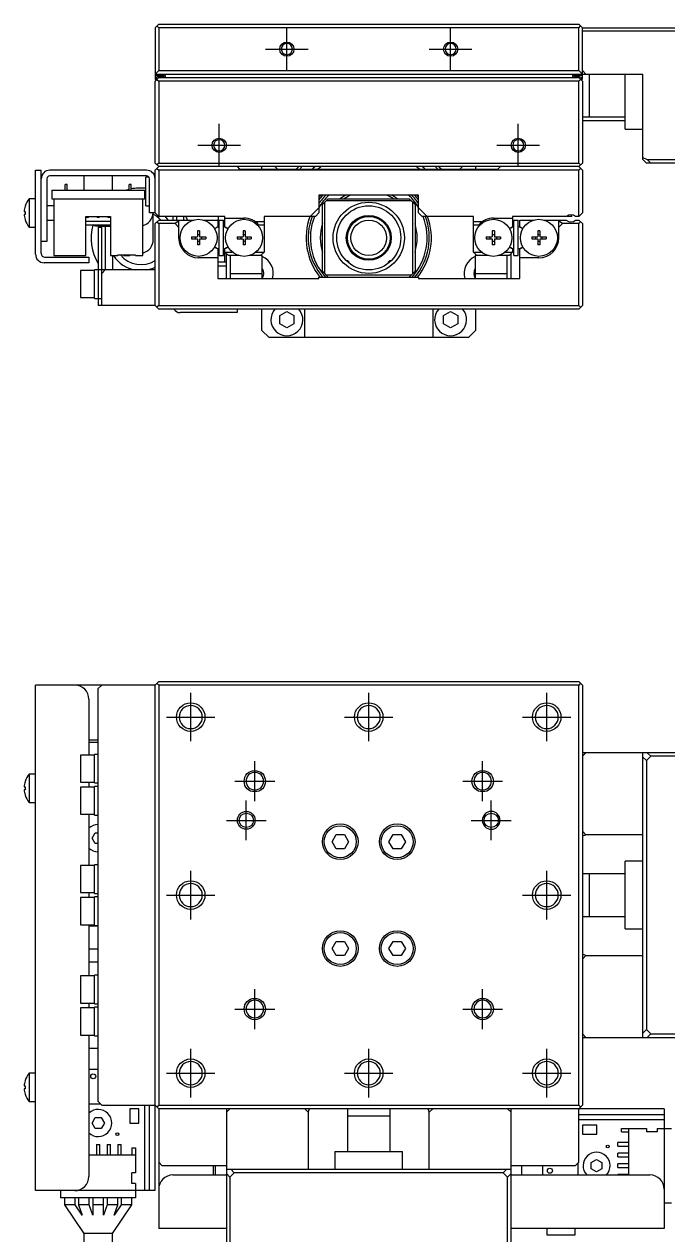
# Model space of a CAD drawing. Extents: x -1 to 743, y -8 to 429.
# Drawn here: x 98.4 to 188.8, y 255.2 to 425.2 of the extents above; entities that cross this region are included whole.
import ezdxf

# ---------------------------------------------------------------- set-up
doc = ezdxf.new("R2010")
doc.units = 0
doc.header["$LTSCALE"] = 0.5
doc.linetypes.add('CENTER', pattern=[50.8, 31.75, -6.35, 6.35, -6.35])
for name, color, linetype in [('MSM_CENTER', 1, 'CENTER'), ('MSM_CONTINUOUS', 7, 'CONTINUOUS'), ('MSM_NARROW', 5, 'CONTINUOUS')]:
    doc.layers.add(name, color=color, linetype=linetype)

msp = doc.modelspace()

# ---------------------------------------------------------------- linework, layer by layer
at = {"layer": 'MSM_CENTER'}
for p, q in [((135.313965, 418.706032), (135.313965, 424.706032)), ((158.313965, 418.706032), (158.313965, 424.706032)), ((132.313965, 421.706032), (138.313965, 421.706032)), ((155.313965, 421.706032), (161.313965, 421.706032)), ((125.813965, 405.206032), (125.813965, 411.206032)), ((167.813965, 405.206032), (167.813965, 411.206032)), ((122.813965, 408.206032), (128.813965, 408.206032)), ((164.813965, 408.206032), (170.813965, 408.206032)), ((144.06396, 391.644084), (144.06396, 391.644289)), ((121.813965, 324.507618), (121.813965, 331.307618)), ((146.813965, 324.507618), (146.813965, 331.307618)), ((171.813965, 324.507618), (171.813965, 331.307618)), ((118.413965, 327.907618), (125.213965, 327.907618)), ((143.413965, 327.907618), (150.213965, 327.907618)), ((168.413965, 327.907618), (175.213965, 327.907618)), ((130.813965, 316.107618), (130.813965, 321.707618)), ((162.813965, 316.107618), (162.813965, 321.707618)), ((128.013965, 318.907618), (133.613965, 318.907618)), ((160.013965, 318.907618), (165.613965, 318.907618)), ((129.613965, 310.607618), (129.613965, 316.207618)), ((164.013965, 310.607618), (164.013965, 316.207618)), ((126.813965, 313.407618), (132.413965, 313.407618)), ((161.213965, 313.407618), (166.813965, 313.407618)), ((121.813965, 299.507618), (121.813965, 306.307618)), ((171.813965, 299.507618), (171.813965, 306.307618)), ((118.413965, 302.907618), (125.213965, 302.907618)), ((168.413965, 302.907618), (175.213965, 302.907618)), ((130.813965, 284.107618), (130.813965, 289.707618)), ((162.813965, 284.107618), (162.813965, 289.707618)), ((128.013965, 286.907618), (133.613965, 286.907618)), ((160.013965, 286.907618), (165.613965, 286.907618)), ((121.813965, 274.507618), (121.813965, 281.307618)), ((146.813965, 274.507618), (146.813965, 281.307618)), ((171.813965, 274.507618), (171.813965, 281.307618)), ((118.413965, 277.907618), (125.213965, 277.907618)), ((143.413965, 277.907618), (150.213965, 277.907618)), ((168.413965, 277.907618), (175.213965, 277.907618))]:
    msp.add_line(p, q, dxfattribs=at)
at = {"layer": 'MSM_CONTINUOUS'}
for p, q in [((117.313965, 425.206032), (116.813965, 424.706032)), ((117.313965, 425.206032), (176.313965, 425.206032)), ((176.813965, 424.706032), (176.313965, 425.206032)), ((116.813965, 424.706032), (116.813965, 417.506032)), ((117.063965, 424.956032), (117.313965, 424.706032)), ((117.313965, 424.706032), (117.313965, 418.706032)), ((176.313965, 424.706032), (117.313965, 424.706032)), ((176.313965, 424.706032), (176.563965, 424.956032)), ((176.313965, 418.706032), (176.313965, 424.706032)), ((176.813965, 424.706032), (198.813965, 424.706032)), ((176.813965, 417.506032), (176.813965, 424.706032)), ((198.813965, 424.206032), (176.813965, 424.206032)), ((117.313965, 418.706032), (116.813965, 418.206032)), ((116.813965, 418.206032), (185.313965, 418.206032)), ((117.313965, 418.706032), (176.313965, 418.706032)), ((176.813965, 418.206032), (176.313965, 418.706032)), ((177.313965, 418.206032), (176.813965, 418.706032)), ((177.813965, 412.206027), (177.813965, 418.206037)), ((182.813965, 410.456032), (182.813965, 418.206032)), ((185.313965, 406.206032), (185.313965, 418.206032)), ((116.813965, 417.981032), (118.213965, 417.981032)), ((116.813965, 417.206032), (117.313965, 417.706032)), ((116.913965, 417.406032), (116.813965, 417.506032)), ((116.813965, 405.706032), (116.813965, 417.206032)), ((116.913965, 417.306032), (116.913965, 417.506032)), ((117.063965, 417.456032), (117.313965, 417.206032)), ((117.913965, 417.806032), (117.213965, 417.806032)), ((117.313965, 417.706032), (176.313965, 417.706032)), ((117.313965, 417.206032), (117.313965, 405.706032)), ((176.313965, 417.206032), (117.313965, 417.206032)), ((118.213965, 417.981032), (118.213965, 417.706032)), ((176.813965, 417.981032), (175.413965, 417.981032)), ((175.413965, 417.981032), (175.413965, 417.706032)), ((176.413965, 417.806032), (175.713965, 417.806032)), ((176.313965, 417.706032), (176.813965, 417.206032)), ((176.313965, 417.206032), (176.563965, 417.456032)), ((176.313965, 405.706032), (176.313965, 417.206032)), ((176.813965, 417.506032), (176.713965, 417.406032)), ((176.713965, 417.506032), (176.713965, 417.306032)), ((176.813965, 417.206032), (176.813965, 405.706032)), ((176.813965, 412.206032), (182.813965, 412.206032)), ((176.813965, 411.706032), (182.813965, 411.706032)), ((182.813965, 410.456032), (185.313965, 410.456032)), ((185.313965, 406.512218), (185.926338, 406.206032)), ((100.013965, 404.706032), (100.813965, 404.706032)), ((100.013965, 392.906032), (100.013965, 404.706032)), ((100.813965, 393.006032), (100.813965, 404.706032)), ((115.613965, 404.706032), (102.013965, 404.706032)), ((116.813965, 405.706032), (117.313965, 405.206032)), ((116.813965, 404.706032), (117.313965, 405.206032)), ((116.813965, 398.706032), (116.813965, 404.706032)), ((117.313965, 405.706032), (117.063965, 405.456032)), ((117.063965, 404.956032), (117.313965, 404.706032)), ((117.313965, 405.706032), (176.313965, 405.706032)), ((176.313965, 405.206032), (117.313965, 405.206032)), ((117.313965, 404.706032), (117.313965, 398.206032)), ((176.313965, 404.706032), (117.313965, 404.706032)), ((128.313965, 405.206032), (128.663965, 404.856032)), ((128.663965, 404.856032), (164.963965, 404.856032)), ((131.813965, 404.856032), (131.813965, 405.206032)), ((161.813965, 405.206032), (161.813965, 404.856032)), ((164.963965, 404.856032), (165.313965, 405.206032)), ((176.563965, 405.456032), (176.313965, 405.706032)), ((176.313965, 405.206032), (176.813965, 405.706032)), ((176.313965, 405.206032), (176.813965, 404.706032)), ((176.313965, 404.706032), (176.563965, 404.956032)), ((176.313965, 398.206032), (176.313965, 404.706032)), ((176.813965, 404.706032), (176.813965, 398.706032)), ((185.813965, 405.706032), (185.313965, 406.206032)), ((198.813965, 405.706032), (185.813965, 405.706032)), ((185.926338, 406.206032), (198.813965, 406.206032)), ((185.926338, 406.206032), (186.426338, 405.706032)), ((101.613965, 403.506032), (101.613965, 394.706032)), ((115.613965, 403.906032), (102.013965, 403.906032)), ((106.813965, 403.906032), (106.813965, 401.906032)), ((110.813965, 401.906032), (110.813965, 403.906032)), ((115.513965, 399.706032), (115.513965, 403.706032)), ((115.960375, 403.706032), (115.513965, 403.706032)), ((116.013965, 398.706032), (116.013965, 403.506032)), ((102.313965, 401.906032), (102.313965, 400.706032)), ((102.313965, 401.906032), (115.313965, 401.906032)), ((104.188965, 401.906032), (104.188965, 402.706032)), ((104.438965, 402.706032), (104.188965, 402.706032)), ((104.438965, 401.906032), (104.438965, 402.706032)), ((113.188965, 401.906032), (113.188965, 402.706032)), ((113.438965, 402.706032), (113.188965, 402.706032)), ((113.438965, 401.906032), (113.438965, 402.706032)), ((115.313965, 401.906032), (115.313965, 400.706032)), ((153.813965, 401.206032), (139.813965, 401.206032)), ((139.813965, 401.206032), (139.813965, 398.706032)), ((153.813965, 398.706032), (153.813965, 401.206032)), ((98.558233, 399.656032), (98.558233, 399.634741)), ((99.115966, 400.706032), (99.115966, 396.706032)), ((100.013965, 400.706032), (99.115966, 400.706032)), ((102.563965, 399.706032), (101.613985, 399.706032)), ((102.313965, 400.706032), (115.313965, 400.706032)), ((102.563965, 400.706032), (102.563965, 392.706032)), ((115.063965, 392.706032), (115.063965, 400.706032)), ((115.513965, 400.706033), (115.31923, 400.706033)), ((115.513965, 399.706032), (116.013965, 399.706032)), ((140.313965, 399.906032), (141.113965, 400.706032)), ((140.313965, 390.506032), (140.313965, 399.906032)), ((140.613965, 400.206032), (140.613965, 390.206032)), ((152.813965, 400.406032), (140.813965, 400.406032)), ((141.113965, 400.706032), (152.513965, 400.706032)), ((152.513965, 400.706032), (153.313965, 399.906032)), ((153.013965, 390.206032), (153.013965, 400.206032)), ((153.313965, 399.906032), (153.313965, 390.506032)), ((98.42649, 398.906032), (98.558233, 398.906032)), ((98.558233, 398.506032), (98.42649, 398.506032)), ((98.558233, 398.906032), (98.558233, 398.506032)), ((107.063965, 398.206032), (110.563965, 398.206032)), ((107.063965, 392.706032), (107.063965, 398.206032)), ((110.563965, 398.206032), (110.563965, 392.706032)), ((116.813965, 398.706032), (116.013965, 398.706032)), ((116.559298, 394.999306), (116.559298, 398.706032)), ((117.313965, 398.206032), (116.813965, 398.706032)), ((126.613965, 398.206032), (117.313965, 398.206032)), ((119.313965, 398.206032), (119.313965, 397.706032)), ((119.813965, 398.206032), (119.813965, 397.706032)), ((120.813965, 398.206032), (120.813965, 397.706032)), ((125.733965, 397.629952), (125.733965, 398.206032)), ((126.613965, 396.756103), (126.613965, 398.206032)), ((126.613965, 397.981032), (129.269436, 397.981032)), ((132.113965, 398.206032), (132.113965, 393.206032)), ((139.313965, 398.206032), (132.113965, 398.206032)), ((138.606858, 398.206032), (139.813965, 399.413139)), ((139.813965, 398.706032), (139.313965, 398.206032)), ((153.813965, 399.413139), (155.021072, 398.206032)), ((154.313965, 398.206032), (153.813965, 398.706032)), ((161.513965, 398.206032), (154.313965, 398.206032)), ((161.513965, 393.206032), (161.513965, 398.206032)), ((164.358494, 397.981032), (167.013965, 397.981032)), ((167.013965, 398.206032), (167.013965, 396.756103)), ((175.313965, 398.206032), (167.013965, 398.206032)), ((175.313965, 398.206032), (175.313965, 398.451019)), ((176.313965, 398.206032), (175.875403, 398.206032)), ((176.813965, 398.706032), (176.313965, 398.206032)), ((98.558233, 397.777323), (98.558233, 397.756032)), ((99.115966, 396.706032), (100.013965, 396.706032)), ((101.613985, 397.706032), (102.563965, 397.706032)), ((110.563965, 397.506032), (107.063965, 397.506032)), ((110.563965, 397.006032), (107.063965, 397.006032)), ((108.813963, 396.706032), (109.313965, 396.706032)), ((108.813963, 396.706032), (108.813963, 385.706032)), ((108.813965, 396.856032), (110.563965, 396.856032)), ((109.313965, 385.706032), (109.313965, 396.706032)), ((109.813965, 396.856032), (109.813965, 390.706033)), ((116.813965, 397.206032), (117.313965, 397.706032)), ((116.813965, 385.706032), (116.813965, 397.206032)), ((117.063965, 397.456032), (117.313965, 397.206032)), ((117.313965, 397.706032), (122.199822, 397.706032)), ((117.313965, 397.206032), (117.313965, 385.706032)), ((119.613965, 397.206032), (117.313965, 397.206032)), ((120.113965, 397.559585), (119.613965, 397.206032)), ((119.613965, 397.206032), (120.113965, 396.706032)), ((120.113965, 397.706032), (120.113965, 395.206032)), ((123.058965, 396.206032), (122.768965, 396.206032)), ((122.768965, 396.206032), (122.768965, 395.411032)), ((123.058965, 396.206032), (123.058965, 395.411032)), ((123.628108, 397.706032), (125.613965, 397.706032)), ((125.613965, 396.756103), (125.317765, 396.585092)), ((125.613965, 397.706032), (125.613965, 396.756103)), ((125.813965, 397.508531), (125.763254, 397.559242)), ((125.813965, 392.706032), (125.813965, 397.706032)), ((125.813965, 397.706032), (126.413965, 397.706032)), ((126.413965, 392.706032), (126.413965, 397.706032)), ((126.613965, 397.208531), (126.413965, 397.208531)), ((126.613965, 396.756103), (126.837258, 396.627185)), ((126.813965, 396.630867), (126.813965, 396.640633)), ((129.458965, 396.206032), (129.168965, 396.206032)), ((129.168965, 396.206032), (129.168965, 395.411032)), ((129.458965, 396.206032), (129.458965, 395.411032)), ((130.829685, 397.506032), (132.113965, 397.506032)), ((132.113965, 397.006032), (131.392965, 397.006032)), ((161.513965, 397.506032), (162.798246, 397.506032)), ((162.234965, 397.006032), (161.513965, 397.006032)), ((164.458965, 396.206032), (164.168965, 396.206032)), ((164.168965, 396.206032), (164.168965, 395.411032)), ((164.458965, 396.206032), (164.458965, 395.411032)), ((166.790672, 396.627185), (167.013965, 396.756103)), ((166.813965, 396.630868), (166.813965, 396.640633)), ((167.213965, 392.706032), (167.213965, 397.706032)), ((167.213965, 397.706032), (167.813965, 397.706032)), ((167.813965, 392.706032), (167.813965, 397.706032)), ((168.013965, 396.756103), (168.013965, 397.706032)), ((168.013965, 397.706032), (169.999822, 397.706032)), ((168.310166, 396.585092), (168.013965, 396.756103)), ((170.858965, 396.206032), (170.568965, 396.206032)), ((170.568965, 396.206032), (170.568965, 395.411032)), ((170.858965, 396.206032), (170.858965, 395.411032)), ((171.428108, 397.706032), (174.552527, 397.706032)), ((173.513965, 395.206032), (173.513965, 397.706032)), ((174.013965, 397.206032), (173.513965, 397.559585)), ((173.513965, 396.706032), (174.013965, 397.206032)), ((176.313965, 397.206032), (174.013965, 397.206032)), ((175.875403, 397.706032), (176.313965, 397.706032)), ((176.313965, 397.706032), (176.813965, 397.206032)), ((176.313965, 397.206032), (176.563965, 397.456032)), ((176.313965, 385.706032), (176.313965, 397.206032)), ((176.813965, 397.206032), (176.813965, 385.706032)), ((101.613965, 394.706032), (100.813965, 394.706032)), ((121.913965, 395.351032), (122.708965, 395.351032)), ((121.913965, 395.351032), (121.913965, 395.061032)), ((121.913965, 395.061032), (122.708965, 395.061032)), ((122.443958, 395.351032), (122.443958, 395.061032)), ((122.768965, 395.676039), (123.058965, 395.676039)), ((122.768965, 395.001032), (122.768965, 394.206032)), ((122.768965, 394.736025), (123.058965, 394.736025)), ((123.058965, 395.001032), (123.058965, 394.206032)), ((123.118965, 395.351032), (123.913965, 395.351032)), ((123.118965, 395.061032), (123.913965, 395.061032)), ((123.383972, 395.061032), (123.383972, 395.351032)), ((123.913965, 395.351032), (123.913965, 395.061032)), ((128.313965, 395.351032), (129.108965, 395.351032)), ((128.313965, 395.351032), (128.313965, 395.061032)), ((128.313965, 395.061032), (129.108965, 395.061032)), ((128.843958, 395.351032), (128.843958, 395.061032)), ((129.168965, 395.676039), (129.458965, 395.676039)), ((129.168965, 395.001032), (129.168965, 394.206032)), ((129.168965, 394.736025), (129.458965, 394.736025)), ((129.458965, 395.001032), (129.458965, 394.206032)), ((129.518965, 395.351032), (130.313965, 395.351032)), ((129.518965, 395.061032), (130.313965, 395.061032)), ((129.783972, 395.061032), (129.783972, 395.351032)), ((130.313965, 395.351032), (130.313965, 395.061032)), ((163.313965, 395.351032), (164.108965, 395.351032)), ((163.313965, 395.351032), (163.313965, 395.061032)), ((163.313965, 395.061032), (164.108965, 395.061032)), ((163.843958, 395.351032), (163.843958, 395.061032)), ((164.168965, 395.676039), (164.458965, 395.676039)), ((164.168965, 395.001032), (164.168965, 394.206032)), ((164.168965, 394.736025), (164.458965, 394.736025)), ((164.458965, 395.001032), (164.458965, 394.206032)), ((164.518965, 395.351032), (165.313965, 395.351032)), ((164.518965, 395.061032), (165.313965, 395.061032)), ((164.783972, 395.061032), (164.783972, 395.351032)), ((165.313965, 395.351032), (165.313965, 395.061032)), ((169.713965, 395.351032), (170.508965, 395.351032)), ((169.713965, 395.351032), (169.713965, 395.061032)), ((169.713965, 395.061032), (170.508965, 395.061032)), ((170.243958, 395.351032), (170.243958, 395.061032)), ((170.568965, 395.676039), (170.858965, 395.676039)), ((170.568965, 395.001032), (170.568965, 394.206032)), ((170.568965, 394.736025), (170.858965, 394.736025)), ((170.858965, 395.001032), (170.858965, 394.206032)), ((170.918965, 395.351032), (171.713965, 395.351032)), ((170.918965, 395.061032), (171.713965, 395.061032)), ((171.183972, 395.061032), (171.183972, 395.351032)), ((171.713965, 395.351032), (171.713965, 395.061032)), ((102.563965, 392.706032), (107.063965, 392.706032)), ((110.563965, 392.706032), (111.563965, 392.706032)), ((110.813965, 392.706032), (110.813965, 390.706033)), ((111.563965, 392.706032), (111.563965, 392.806032)), ((111.563965, 392.806032), (114.063965, 392.806032)), ((112.363965, 392.806032), (112.363965, 392.706032)), ((112.363965, 392.706032), (113.263965, 392.706032)), ((112.738965, 392.806032), (112.738965, 392.706032)), ((112.888965, 392.806032), (112.888965, 392.706032)), ((113.263965, 392.806032), (113.263965, 392.706032)), ((114.063965, 392.706032), (114.063965, 392.806032)), ((114.063965, 392.706032), (115.063965, 392.706032)), ((123.058965, 394.206032), (122.768965, 394.206032)), ((125.317765, 393.826973), (125.613965, 393.655961)), ((125.414301, 393.781031), (125.397338, 393.781031)), ((125.613965, 393.655961), (125.613965, 389.506032)), ((125.613965, 393.281031), (125.813965, 393.281031)), ((125.813965, 392.706032), (126.413965, 392.706032)), ((126.413965, 393.281031), (126.613965, 393.281031)), ((126.837258, 393.78488), (126.613965, 393.655961)), ((126.613965, 391.781031), (126.613965, 393.655961)), ((126.613965, 393.206032), (127.65264, 393.206032)), ((127.113965, 392.706032), (126.613965, 393.206032)), ((126.813965, 393.781031), (126.813627, 393.781031)), ((126.813965, 393.771431), (126.813965, 393.781197)), ((126.813965, 389.506032), (126.813965, 393.006032)), ((128.599822, 392.706032), (127.113965, 392.706032)), ((127.363965, 392.706032), (127.363965, 389.506032)), ((129.458965, 394.206032), (129.168965, 394.206032)), ((131.863965, 392.706032), (130.028108, 392.706032)), ((130.97529, 393.206032), (132.113965, 393.206032)), ((132.113965, 393.206032), (131.613965, 392.706032)), ((131.863965, 389.506032), (131.863965, 392.706032)), ((161.513965, 393.206032), (162.65264, 393.206032)), ((162.013965, 392.706032), (161.513965, 393.206032)), ((161.763965, 392.706032), (161.763965, 389.506032)), ((163.599822, 392.706032), (161.763965, 392.706032)), ((164.458965, 394.206032), (164.168965, 394.206032)), ((166.513965, 392.706032), (165.028108, 392.706032)), ((165.97529, 393.206032), (167.013965, 393.206032)), ((166.263965, 389.506032), (166.263965, 392.706032)), ((167.013965, 393.206032), (166.513965, 392.706032)), ((167.013965, 393.655961), (166.790672, 393.78488)), ((166.813965, 393.771431), (166.813965, 393.781196)), ((166.813965, 389.506032), (166.813965, 393.006032)), ((167.013965, 393.655961), (167.013965, 393.206032)), ((167.213965, 392.706032), (167.813965, 392.706032)), ((168.013965, 393.655961), (168.310166, 393.826973)), ((168.013965, 389.506032), (168.013965, 393.655961)), ((170.858965, 394.206032), (170.568965, 394.206032)), ((107.513965, 391.706032), (101.213965, 391.706032)), ((101.313965, 392.506032), (107.513965, 392.506032)), ((107.513965, 392.506032), (107.513965, 391.706032)), ((125.613965, 392.406032), (122.913965, 392.406032)), ((126.813965, 391.781031), (125.613965, 391.781031)), ((125.613965, 391.281031), (126.813965, 391.281031)), ((126.813965, 391.206033), (125.613965, 391.206033)), ((126.613965, 391.206033), (126.613965, 391.281031)), ((143.650107, 392.006032), (143.838965, 392.006032)), ((144.063965, 391.781032), (143.838965, 392.006032)), ((144.063965, 391.781032), (143.895168, 391.781032)), ((144.063965, 391.64408), (144.063965, 391.781032)), ((149.788965, 392.006032), (149.563965, 391.781032)), ((149.732762, 391.781032), (149.563965, 391.781032)), ((149.563965, 391.781032), (149.563965, 391.644164)), ((149.788965, 392.006032), (149.977824, 392.006032)), ((170.713965, 392.406032), (168.013965, 392.406032)), ((106.313965, 390.606032), (106.313965, 386.806032)), ((108.313965, 390.606032), (106.313965, 390.606032)), ((108.313965, 386.706032), (108.313965, 390.706032)), ((116.813965, 390.706032), (108.313965, 390.706032)), ((109.313965, 390.206032), (109.813965, 390.706032)), ((125.613965, 389.506032), (139.813965, 389.506032)), ((127.363965, 390.206032), (131.863965, 390.206032)), ((139.813965, 389.506032), (139.813965, 389.706032)), ((139.813965, 389.706032), (153.813965, 389.706032)), ((141.113965, 389.706032), (140.313965, 390.506032)), ((140.813965, 390.006032), (152.813965, 390.006032)), ((153.313965, 390.506032), (152.513965, 389.706032)), ((153.813965, 389.706032), (153.813965, 389.506032)), ((153.813965, 389.506032), (168.013965, 389.506032)), ((161.763965, 390.206032), (166.263965, 390.206032)), ((106.313965, 386.806032), (108.313965, 386.806032)), ((108.313965, 386.706032), (109.313965, 386.706032)), ((116.813965, 385.706032), (108.813965, 385.706032)), ((117.313965, 385.206032), (116.813965, 385.706032)), ((117.313965, 385.706032), (117.063965, 385.456032)), ((117.313965, 385.706032), (176.313965, 385.706032)), ((176.313965, 385.206032), (117.313965, 385.206032)), ((128.313965, 384.706033), (120.313965, 384.706033)), ((128.313965, 385.206033), (128.313965, 384.706033)), ((131.813965, 382.206033), (131.813965, 385.206032)), ((134.313965, 384.283383), (135.313965, 384.860734)), ((134.313965, 383.128683), (134.313965, 384.283383)), ((135.313965, 384.860734), (136.313965, 384.283383)), ((136.313965, 384.283383), (136.313965, 383.128683)), ((137.813965, 385.206032), (137.813965, 381.206032)), ((155.813965, 385.206032), (155.813965, 381.206032)), ((157.313965, 384.283383), (158.313965, 384.860734)), ((157.313965, 383.128683), (157.313965, 384.283383)), ((158.313965, 384.860734), (159.313965, 384.283383)), ((159.313965, 384.283383), (159.313965, 383.128683)), ((161.813965, 385.206032), (161.813965, 382.206033)), ((176.563965, 385.456032), (176.313965, 385.706032)), ((176.813965, 385.706032), (176.313965, 385.206032)), ((135.313965, 382.551333), (134.313965, 383.128683)), ((136.313965, 383.128683), (135.313965, 382.551333)), ((158.313965, 382.551333), (157.313965, 383.128683)), ((159.313965, 383.128683), (158.313965, 382.551333)), ((131.813965, 382.206033), (132.813965, 381.206033)), ((160.813965, 381.206033), (132.813965, 381.206033)), ((160.813965, 381.206033), (161.813965, 382.206033)), ((100.013965, 261.407618), (100.013965, 332.407618)), ((116.813965, 332.407618), (100.013965, 332.407618)), ((109.313965, 332.407618), (108.813965, 331.907618)), ((108.813965, 273.907618), (108.813965, 331.907618)), ((117.313965, 332.907618), (116.813965, 332.407618)), ((116.813965, 261.407618), (116.813965, 332.407618)), ((117.313965, 332.407618), (117.063965, 332.657618)), ((117.313965, 332.907618), (176.313965, 332.907618)), ((117.313965, 332.407618), (117.313965, 273.407618)), ((176.313965, 332.407618), (117.313965, 332.407618)), ((176.813965, 332.407618), (176.313965, 332.907618)), ((176.563965, 332.657618), (176.313965, 332.407618)), ((176.313965, 273.407618), (176.313965, 332.407618)), ((176.813965, 332.407618), (176.813965, 273.407618)), ((107.513965, 330.407618), (107.513965, 322.557618)), ((107.513965, 324.707618), (108.813965, 324.707618)), ((107.513965, 324.407618), (108.813965, 324.407618)), ((106.313965, 322.557618), (106.313965, 318.757618)), ((108.313965, 322.557618), (106.313965, 322.557618)), ((108.313965, 318.657618), (108.313965, 322.657618)), ((108.813965, 322.657618), (108.313965, 322.657618)), ((176.813965, 322.407618), (177.313965, 322.907618)), ((220.313965, 322.907618), (176.813965, 322.907618)), ((185.313965, 282.907618), (185.313965, 322.907618)), ((185.813965, 321.795246), (185.313965, 322.295246)), ((186.426338, 322.407618), (185.813965, 321.795246)), ((185.813965, 321.795246), (185.813965, 284.019991)), ((185.926338, 322.907618), (186.426338, 322.407618)), ((198.813965, 322.407618), (186.426338, 322.407618)), ((100.013965, 319.907618), (99.115966, 319.907618)), ((99.115966, 319.907618), (99.115966, 315.907618)), ((98.42649, 318.107618), (98.558233, 318.107618)), ((98.558233, 318.857618), (98.558233, 318.836327)), ((98.558233, 318.107618), (98.558233, 317.707618)), ((106.313965, 318.757618), (108.313965, 318.757618)), ((106.313965, 318.057618), (106.313965, 314.257618)), ((108.313965, 318.057618), (106.313965, 318.057618)), ((107.513965, 318.757618), (107.513965, 318.057618)), ((108.313965, 318.657618), (108.813965, 318.657618)), ((108.313965, 314.157618), (108.313965, 318.157618)), ((108.813965, 318.157618), (108.313965, 318.157618)), ((98.558233, 317.707618), (98.42649, 317.707618)), ((98.558233, 316.97891), (98.558233, 316.957618)), ((99.115966, 315.907618), (100.013965, 315.907618)), ((106.313965, 314.257618), (108.313965, 314.257618)), ((107.513965, 314.257618), (107.513965, 307.057618)), ((108.313965, 314.157618), (108.813965, 314.157618)), ((107.94794, 310.907618), (108.380952, 311.657618)), ((108.380952, 311.657618), (108.813965, 311.657618)), ((141.659265, 310.407618), (142.236615, 311.407618)), ((142.236615, 311.407618), (143.391315, 311.407618)), ((143.391315, 311.407618), (143.968666, 310.407618)), ((149.659265, 310.407618), (150.236615, 311.407618)), ((150.236615, 311.407618), (151.391315, 311.407618)), ((151.391315, 311.407618), (151.968666, 310.407618)), ((177.313965, 311.3929), (176.813965, 311.8929)), ((176.813965, 311.213228), (177.313965, 311.3929)), ((185.313965, 311.3929), (177.313965, 311.3929)), ((108.380952, 310.157618), (107.94794, 310.907618)), ((108.813965, 310.157618), (108.380952, 310.157618)), ((142.236615, 309.407618), (141.659265, 310.407618)), ((143.391315, 309.407618), (142.236615, 309.407618)), ((143.968666, 310.407618), (143.391315, 309.407618)), ((150.236615, 309.407618), (149.659265, 310.407618)), ((151.391315, 309.407618), (150.236615, 309.407618)), ((151.968666, 310.407618), (151.391315, 309.407618)), ((106.313965, 307.057618), (106.313965, 303.257618)), ((108.313965, 307.057618), (106.313965, 307.057618)), ((108.313965, 303.157618), (108.313965, 307.157618)), ((108.813965, 307.157618), (108.313965, 307.157618)), ((182.813965, 298.157618), (182.813965, 307.657618)), ((185.313965, 307.657618), (182.813965, 307.657618)), ((182.813965, 305.907618), (176.813965, 305.907618)), ((177.813965, 299.907613), (177.813965, 305.907623)), ((106.313965, 303.257618), (108.313965, 303.257618)), ((107.513965, 303.257618), (107.513965, 302.557618)), ((108.313965, 303.157618), (108.813965, 303.157618)), ((108.313965, 298.657618), (108.313965, 302.657618)), ((108.813965, 302.657618), (108.313965, 302.657618)), ((106.313965, 302.557618), (106.313965, 298.757618)), ((108.313965, 302.557618), (106.313965, 302.557618)), ((176.813965, 299.907618), (182.813965, 299.907618)), ((106.313965, 298.757618), (108.313965, 298.757618)), ((107.513965, 298.757618), (107.513965, 291.557618)), ((108.813963, 298.567618), (107.513965, 298.567618)), ((108.313965, 298.657618), (108.813965, 298.657618)), ((182.813965, 298.157618), (185.313965, 298.157618)), ((141.659265, 295.407618), (142.236615, 296.407618)), ((142.236615, 296.407618), (143.391315, 296.407618)), ((143.391315, 296.407618), (143.968666, 295.407618)), ((149.659265, 295.407618), (150.236615, 296.407618)), ((150.236615, 296.407618), (151.391315, 296.407618)), ((151.391315, 296.407618), (151.968666, 295.407618)), ((107.513965, 295.367618), (108.813965, 295.367618)), ((142.236615, 294.407618), (141.659265, 295.407618)), ((143.391315, 294.407618), (142.236615, 294.407618)), ((143.968666, 295.407618), (143.391315, 294.407618)), ((150.236615, 294.407618), (149.659265, 295.407618)), ((151.391315, 294.407618), (150.236615, 294.407618)), ((151.968666, 295.407618), (151.391315, 294.407618)), ((177.313965, 294.422337), (176.813965, 294.602009)), ((176.813965, 293.922337), (177.313965, 294.422337)), ((177.313965, 294.422337), (185.313965, 294.422337)), ((108.813963, 293.487618), (107.513965, 293.487618)), ((106.313965, 291.557618), (106.313965, 287.757618)), ((108.313965, 291.557618), (106.313965, 291.557618)), ((108.313965, 287.657618), (108.313965, 291.657618)), ((108.813965, 291.657618), (108.313965, 291.657618)), ((106.313965, 287.757618), (108.313965, 287.757618)), ((107.513965, 287.757618), (107.513965, 287.057618)), ((108.313965, 287.657618), (108.813965, 287.657618)), ((106.313965, 287.057618), (106.313965, 283.257618)), ((108.313965, 287.057618), (106.313965, 287.057618)), ((108.313965, 283.157618), (108.313965, 287.157618)), ((108.813965, 287.157618), (108.313965, 287.157618)), ((185.313965, 283.519991), (185.813965, 284.019991)), ((185.813965, 284.019991), (186.426338, 283.407618)), ((106.313965, 283.257618), (108.313965, 283.257618)), ((107.513965, 283.257618), (107.513965, 263.407618)), ((108.313965, 283.157618), (108.813965, 283.157618)), ((177.313965, 282.907618), (176.813965, 283.407618)), ((176.813965, 282.907618), (214.313965, 282.907618)), ((186.426338, 283.407618), (185.926338, 282.907618)), ((186.426338, 283.407618), (198.813965, 283.407618)), ((107.513965, 281.407618), (108.813965, 281.407618)), ((100.013965, 277.907618), (99.115966, 277.907618)), ((99.115966, 277.907618), (99.115966, 273.907618)), ((107.513965, 278.462618), (108.813965, 278.462618)), ((98.42649, 276.107618), (98.558233, 276.107618)), ((98.558233, 275.707618), (98.42649, 275.707618)), ((98.558233, 276.857618), (98.558233, 276.836327)), ((98.558233, 276.107618), (98.558233, 275.707618)), ((98.558233, 274.97891), (98.558233, 274.957618)), ((99.115966, 273.907618), (100.013965, 273.907618)), ((108.813965, 273.907618), (109.313965, 273.407618)), ((109.158965, 273.562618), (107.513965, 273.562618)), ((109.313965, 273.407618), (116.813965, 273.407618)), ((114.518965, 272.885118), (113.268965, 272.885118)), ((113.268965, 272.885118), (113.268965, 270.885118)), ((114.518965, 270.885118), (114.518965, 272.885118)), ((115.313965, 273.407618), (115.313965, 261.407618)), ((116.013965, 261.407618), (116.013965, 273.407618)), ((116.813965, 273.407618), (117.313965, 272.907618)), ((117.063965, 273.157618), (117.313965, 273.407618)), ((117.313965, 273.407618), (176.313965, 273.407618)), ((117.313965, 272.907618), (117.313965, 256.107618)), ((188.313965, 272.907618), (117.313965, 272.907618)), ((126.813965, 272.407618), (127.313965, 272.907618)), ((126.813965, 272.907618), (126.813965, 235.407618)), ((137.828684, 272.907618), (138.328684, 272.407618)), ((138.328684, 272.407618), (138.508356, 272.907618)), ((138.328684, 272.407618), (138.328684, 264.407618)), ((143.813965, 272.907618), (143.813965, 266.907618)), ((149.813965, 266.907618), (149.813965, 272.907618)), ((155.119574, 272.907618), (155.299247, 272.407618)), ((155.299247, 272.407618), (155.799247, 272.907618)), ((155.299247, 264.407618), (155.299247, 272.407618)), ((166.313965, 272.907618), (166.813965, 272.407618)), ((166.813965, 229.407618), (166.813965, 272.907618)), ((176.313965, 273.407618), (176.563965, 273.157618)), ((176.313965, 272.907618), (176.813965, 273.407618)), ((176.313965, 265.407618), (176.313965, 272.907618)), ((176.313965, 272.107618), (188.313965, 272.107618)), ((188.313965, 272.907618), (188.313965, 256.107618)), ((107.94794, 270.907618), (108.380952, 271.657618)), ((108.380952, 270.157618), (107.94794, 270.907618)), ((108.380952, 271.657618), (109.246978, 271.657618)), ((109.246978, 271.657618), (109.679991, 270.907618)), ((109.679991, 270.907618), (109.246978, 270.157618)), ((113.268965, 270.885118), (114.518965, 270.885118)), ((143.81396, 271.907618), (149.81397, 271.907618)), ((176.313965, 271.407618), (188.313965, 271.407618)), ((176.836465, 270.612618), (176.836465, 269.362618)), ((178.836465, 270.612618), (176.836465, 270.612618)), ((178.836465, 269.362618), (178.836465, 270.612618)), ((109.246978, 270.157618), (108.380952, 270.157618)), ((176.836465, 269.362618), (178.836465, 269.362618)), ((182.313965, 269.657618), (182.313965, 270.157618)), ((182.313965, 270.157618), (185.813965, 270.157618)), ((182.313965, 269.657618), (183.313965, 269.657618)), ((183.313965, 270.157618), (183.313965, 263.607618)), ((185.813965, 270.157618), (185.813965, 269.657618)), ((187.313965, 269.657618), (185.813965, 269.657618)), ((187.313965, 270.157618), (187.313965, 269.657618)), ((187.313965, 270.157618), (189.313965, 270.157618)), ((107.513965, 267.907618), (107.563965, 267.907618)), ((107.563965, 266.407618), (107.563965, 267.907618)), ((108.563965, 267.907618), (108.563965, 266.407618)), ((108.563965, 267.907618), (109.063965, 267.907618)), ((109.063965, 266.407618), (109.063965, 267.907618)), ((110.063965, 267.907618), (110.063965, 266.407618)), ((110.063965, 267.907618), (110.563965, 267.907618)), ((110.563965, 266.407618), (110.563965, 267.907618)), ((111.563965, 267.907618), (111.563965, 266.407618)), ((111.563965, 267.907618), (112.063965, 267.907618)), ((112.063965, 266.407618), (112.063965, 267.907618)), ((113.563965, 267.407618), (114.063965, 267.407618)), ((113.563965, 267.407618), (113.563965, 266.407618)), ((114.063965, 267.407618), (114.063965, 263.907618)), ((142.063965, 266.907618), (151.563965, 266.907618)), ((142.063965, 266.907618), (142.063965, 264.407618)), ((151.563965, 264.407618), (151.563965, 266.907618)), ((183.313965, 268.157618), (181.813965, 268.157618)), ((181.813965, 267.657618), (181.813965, 268.157618)), ((181.813965, 267.657618), (183.313965, 267.657618)), ((114.063965, 266.407618), (107.513965, 266.407618)), ((117.313965, 265.407618), (117.813965, 264.907618)), ((175.813965, 264.907618), (176.313965, 265.407618)), ((176.158965, 265.252618), (176.158965, 263.607618)), ((178.063965, 265.340631), (178.813965, 265.773644)), ((178.063965, 264.474606), (178.063965, 265.340631)), ((178.813965, 265.773644), (179.563965, 265.340631)), ((179.563965, 265.340631), (179.563965, 264.474606)), ((183.313965, 266.657618), (181.813965, 266.657618)), ((181.813965, 266.157618), (181.813965, 266.657618)), ((181.813965, 266.157618), (183.313965, 266.157618)), ((114.063965, 263.907618), (113.563965, 263.907618)), ((113.563965, 262.407618), (113.563965, 263.907618)), ((126.813965, 264.907618), (117.813965, 264.907618)), ((119.313965, 263.607618), (126.813965, 263.607618)), ((125.013965, 263.607618), (125.013965, 264.907618)), ((125.313965, 263.607618), (125.313965, 264.907618)), ((126.813965, 264.407618), (166.813965, 264.407618)), ((127.313965, 263.295246), (126.813965, 263.795246)), ((127.926338, 263.907618), (127.313965, 263.295246)), ((127.426338, 264.407618), (127.926338, 263.907618)), ((165.701593, 263.907618), (127.926338, 263.907618)), ((165.701593, 263.907618), (166.201593, 264.407618)), ((166.313965, 263.295246), (165.701593, 263.907618)), ((166.813965, 263.795246), (166.313965, 263.295246)), ((175.813965, 264.907618), (166.813965, 264.907618)), ((166.813965, 263.607618), (186.313965, 263.607618)), ((168.313965, 263.607618), (168.313965, 264.907618)), ((171.258965, 263.607618), (171.258965, 264.907618)), ((178.813965, 264.041593), (178.063965, 264.474606)), ((179.563965, 264.474606), (178.813965, 264.041593)), ((183.313965, 265.157618), (181.813965, 265.157618)), ((181.813965, 264.657618), (181.813965, 265.157618)), ((181.813965, 264.657618), (183.313965, 264.657618)), ((181.813965, 263.607618), (181.813965, 263.657618)), ((183.313965, 263.657618), (181.813965, 263.657618)), ((114.063965, 262.407618), (113.563965, 262.407618)), ((114.063965, 262.407618), (114.063965, 260.407618)), ((127.313965, 263.295246), (127.313965, 250.907618)), ((166.313965, 250.907618), (166.313965, 263.295246)), ((116.813965, 261.407618), (100.013965, 261.407618)), ((103.563965, 260.407618), (103.563965, 261.407618)), ((114.063965, 260.407618), (103.563965, 260.407618)), ((104.063965, 260.407618), (104.063965, 259.407618)), ((105.563965, 259.407618), (105.563965, 260.407618)), ((106.063965, 260.407618), (106.063965, 259.407618)), ((107.563965, 259.407618), (107.563965, 260.407618)), ((108.063965, 260.407618), (108.063965, 257.953073)), ((109.563965, 257.953073), (109.563965, 260.407618)), ((110.063965, 260.407618), (110.063965, 259.407618)), ((111.563965, 259.407618), (111.563965, 260.407618)), ((112.063965, 260.407618), (112.063965, 259.407618)), ((113.563965, 259.407618), (113.563965, 260.407618)), ((104.063965, 259.407618), (106.813965, 255.407618)), ((105.563965, 259.407618), (104.063965, 259.407618)), ((106.563965, 257.953073), (105.563965, 259.407618)), ((106.063965, 259.407618), (106.563965, 257.953073)), ((107.563965, 259.407618), (106.063965, 259.407618)), ((108.063965, 257.953073), (107.563965, 259.407618)), ((109.563965, 259.407618), (108.063965, 259.407618)), ((110.063965, 259.407618), (109.563965, 257.953073)), ((111.563965, 259.407618), (110.063965, 259.407618)), ((110.813965, 255.407618), (113.563965, 259.407618)), ((112.063965, 259.407618), (111.063965, 257.953073)), ((111.063965, 257.953073), (111.563965, 259.407618)), ((113.563965, 259.407618), (112.063965, 259.407618)), ((189.313965, 259.657618), (188.313965, 259.657618)), ((110.813965, 255.407618), (106.813965, 255.407618)), ((106.813965, 255.407618), (106.813965, 249.806541)), ((110.813965, 249.806541), (110.813965, 255.407618)), ((126.813965, 256.107618), (117.313965, 256.107618)), ((188.313965, 256.107618), (166.813965, 256.107618)), ((171.813965, 256.107618), (171.813965, 255.209619)), ((171.813965, 255.209619), (175.813965, 255.209619)), ((175.813965, 255.209619), (175.813965, 256.107618))]:
    msp.add_line(p, q, dxfattribs=at)
at = {"layer": 'MSM_CONTINUOUS', "extrusion": (0, 0, -1)}
for centre, radius in [((-135.313965, 421.706032), 0.7835), ((-158.313965, 421.706032), 0.7835), ((-125.813965, 408.206032), 0.7835), ((-167.813965, 408.206032), 0.7835), ((-121.813965, 327.907618), 1.621), ((-146.813965, 327.907618), 1.621), ((-171.813965, 327.907618), 1.621), ((-130.813965, 318.907618), 1.2295), ((-162.813965, 318.907618), 1.2295), ((-121.813965, 302.907618), 1.621), ((-171.813965, 302.907618), 1.621), ((-130.813965, 286.907618), 1.2295), ((-162.813965, 286.907618), 1.2295), ((-121.813965, 277.907618), 1.621), ((-146.813965, 277.907618), 1.621), ((-171.813965, 277.907618), 1.621)]:
    msp.add_circle(centre, radius, dxfattribs=at)
at = {"layer": 'MSM_CONTINUOUS'}
for centre, radius in [((146.813965, 395.206032), 5), ((146.813965, 395.206032), 4.5), ((122.913965, 395.206032), 2.6), ((129.313965, 395.206032), 2.6), ((146.813965, 395.206032), 3.15), ((146.813965, 395.206032), 3), ((164.313965, 395.206032), 2.6), ((170.713965, 395.206032), 2.6), ((129.613965, 313.407618), 1.0065), ((142.813965, 310.407618), 2.5), ((150.813965, 310.407618), 2.5), ((164.013965, 313.407618), 1.0065), ((142.813965, 310.407618), 2.25), ((150.813965, 310.407618), 2.25), ((142.813965, 295.407618), 2.5), ((142.813965, 295.407618), 2.25), ((150.813965, 295.407618), 2.5), ((150.813965, 295.407618), 2.25), ((108.113965, 277.462618), 0.35), ((111.512665, 269.345118), 0.2), ((180.376465, 267.606318), 0.2), ((172.258965, 264.207618), 0.35)]:
    msp.add_circle(centre, radius, dxfattribs=at)
for centre, radius, start, end in [((117.213965, 417.506032), 0.3, 90, 180), ((117.913965, 417.506032), 0.3, 41.810315, 90), ((175.713965, 417.506032), 0.3, 90, 138.189685), ((176.413965, 417.506032), 0.3, 0, 90), ((102.013965, 403.506032), 1.2, 90, 180), ((115.613965, 403.506032), 1.2, 0, 90), ((135.313965, 406.706033), 2.25, 221.810349, 235.307914), ((135.313965, 406.706033), 2.25, 304.692086, 318.189651), ((135.313965, 406.706033), 2.6, 314.639742, 324.765555), ((146.813965, 395.206033), 12.5, 126.869905, 129.466179), ((146.813965, 395.206033), 12, 123.557318, 126.470156), ((146.813965, 395.206033), 12, 53.529844, 56.442682), ((146.813965, 395.206033), 12.5, 50.533821, 53.130095), ((158.313965, 406.706033), 2.6, 215.234445, 225.360258), ((158.313965, 406.706033), 2.25, 221.810349, 235.307914), ((158.313965, 406.706033), 2.25, 304.692086, 318.189651), ((102.013965, 403.506032), 0.4, 90, 180), ((115.613965, 403.506032), 0.4, 0, 90), ((114.813965, 395.206033), 7, 103.423264, 106.835009), ((114.813965, 395.206033), 7, 84.26083, 101.328189), ((146.813965, 395.206032), 8.2, 132.970284, 148.61185), ((146.813965, 395.206032), 9, 138.189685, 141.057559), ((146.813965, 395.206032), 8.8, 137.014114, 142.69821), ((146.813965, 395.206032), 8.5, 135.099128, 145.439678), ((146.813965, 395.206032), 6.8, 118.072487, 126.018854), ((146.813965, 395.206032), 6.5, 112.619865, 122.204228), ((146.813965, 395.206032), 6.5, 57.795772, 67.380135), ((146.813965, 395.206032), 6.8, 53.981146, 61.927513), ((146.813965, 395.206032), 8.2, 31.38815, 47.029716), ((146.813965, 395.206032), 8.5, 34.560322, 44.900872), ((146.813965, 395.206032), 8.8, 37.30179, 42.985886), ((146.813965, 395.206032), 9, 38.942441, 41.810315), ((101.613965, 398.706032), 3.193744, 163.094742, 176.40965), ((101.613965, 398.706032), 3.2, 141.317813, 162.729995), ((114.559298, 398.856032), 2, 61.488618, 67.831399), ((101.613965, 398.706032), 3.193744, 183.59035, 196.905258), ((107.313965, 398.306032), 0.25, 203.578178, 336.421822), ((108.813965, 398.306032), 0.25, 203.578178, 336.421822), ((110.313965, 398.306032), 0.25, 203.578178, 336.421822), ((114.559298, 398.856032), 2, 284.61563, 355.698778), ((114.813965, 395.206033), 3.75, 41.810294, 62.262449), ((114.813965, 395.206033), 4.57, 33.164573, 41.030062), ((114.813965, 395.206033), 7, 20.924824, 25.376924), ((129.269436, 395.181032), 2.8, 40.676373, 90), ((146.813965, 395.206032), 8.8, 160.06773, 218.682187), ((146.813965, 395.206032), 8.5, 159.332684, 220.320215), ((146.813965, 395.206032), 8.2, 158.539872, 222.123563), ((146.813965, 395.206032), 8.2, 317.876437, 21.460128), ((146.813965, 395.206032), 8.5, 319.679785, 20.667316), ((146.813965, 395.206032), 8.8, 321.317813, 19.93227), ((164.358494, 395.181032), 2.8, 90, 139.323627), ((175.213965, 397.456032), 1, 48.590378, 131.409622), ((101.613965, 398.706032), 3.2, 197.270005, 218.682187), ((114.813965, 395.206033), 7, 165.099412, 211.002687), ((108.813965, 398.856032), 2, 247.668355, 292.331645), ((126.228965, 395.091032), 1.75, 121.378274, 127.005971), ((126.113964, 395.206032), 1.5875, 100.893016, 126.197192), ((125.833965, 397.629952), 0.1, 180, 225), ((126.113964, 395.206032), 1.5875, 53.802745, 79.10691), ((125.998965, 395.091032), 1.75, 52.994029, 61.378274), ((146.813965, 395.206032), 6.8, 162.917417, 197.082583), ((146.813965, 395.206032), 6.8, 342.917417, 17.082583), ((167.628965, 395.091032), 1.75, 118.621726, 127.005971), ((167.513964, 395.206032), 1.5875, 100.893016, 126.197192), ((167.513964, 395.206032), 1.5875, 53.802745, 79.10691), ((167.398965, 395.091032), 1.75, 52.994029, 58.621726), ((175.213965, 398.456032), 1, 228.590378, 311.409622), ((114.559298, 394.999306), 2, 284.61563, 0), ((122.913965, 395.206032), 2.8, 180, 270), ((122.708965, 395.411032), 0.06, 270, 0), ((122.708965, 395.001032), 0.06, 0, 90), ((123.118965, 395.411032), 0.06, 180, 270), ((123.118965, 395.001032), 0.06, 90, 180), ((129.108965, 395.411032), 0.06, 270, 0), ((129.108965, 395.001032), 0.06, 0, 90), ((129.518965, 395.411032), 0.06, 180, 270), ((129.518965, 395.001032), 0.06, 90, 180), ((164.108965, 395.411032), 0.06, 270, 0), ((164.108965, 395.001032), 0.06, 0, 90), ((164.518965, 395.411032), 0.06, 180, 270), ((164.518965, 395.001032), 0.06, 90, 180), ((170.508965, 395.411032), 0.06, 270, 0), ((170.508965, 395.001032), 0.06, 0, 90), ((170.713965, 395.206032), 2.8, 270, 0), ((170.918965, 395.411032), 0.06, 180, 270), ((170.918965, 395.001032), 0.06, 90, 180), ((101.213965, 392.906032), 1.2, 180, 270), ((101.313965, 393.006032), 0.5, 180, 270), ((114.813965, 395.206033), 4.57, 213.164603, 259.958899), ((114.813965, 395.206033), 3.75, 219.791839, 302.230953), ((126.228965, 395.321032), 1.75, 232.994029, 238.621726), ((126.113964, 395.206032), 1.5875, 233.802808, 259.106984), ((126.113964, 395.206032), 1.5875, 280.89309, 306.197255), ((125.998965, 395.321032), 1.75, 298.621726, 307.005971), ((167.628965, 395.321032), 1.75, 232.994029, 241.378274), ((167.513964, 395.206032), 1.5875, 233.802808, 259.106984), ((167.513964, 395.206032), 1.5875, 280.89309, 306.197255), ((167.398965, 395.321032), 1.75, 301.378274, 307.005971), ((114.813965, 395.206033), 4.57, 280.041101, 295.953194), ((130.813965, 390.206032), 2.6, 344.381502, 66.181159), ((162.813965, 390.206032), 2.6, 113.818841, 195.618498), ((114.813965, 395.206033), 7, 218.213184, 220.005212), ((130.813965, 390.206032), 1.25, 327.14012, 32.85988), ((162.813965, 390.206032), 1.25, 147.14012, 212.85988), ((120.313965, 385.706033), 1, 210.000066, 270), ((135.313965, 383.706033), 2.25, 138.189719, 41.810281), ((158.313965, 383.706033), 2.25, 138.189719, 41.810281), ((105.513965, 330.407618), 2, 0, 90), ((101.613965, 317.907618), 3.2, 141.317813, 162.729995), ((101.613965, 317.907618), 3.193744, 163.094742, 176.40965), ((101.613965, 317.907618), 3.193744, 183.59035, 196.905258), ((101.613965, 317.907618), 3.2, 197.270005, 218.682187), ((108.813965, 310.907618), 1.9, 90, 133.173551), ((108.813965, 310.907618), 1.9, 226.826449, 270), ((101.613965, 275.907618), 3.2, 141.317813, 162.729995), ((101.613965, 275.907618), 3.193744, 163.094742, 176.40965), ((101.613965, 275.907618), 3.193744, 183.59035, 196.905258), ((101.613965, 275.907618), 3.2, 197.270005, 218.682187), ((108.813965, 270.907618), 1.9, 226.826449, 133.173551), ((178.813965, 264.907618), 1.9, 316.826449, 223.173551), ((119.313965, 261.607618), 2, 90, 180), ((186.313965, 261.607618), 2, 0, 90), ((105.513965, 263.407618), 2, 270, 0)]:
    msp.add_arc(centre, radius, start, end, dxfattribs=at)
at = {"layer": 'MSM_NARROW'}
for centre, radius in [((135.313965, 421.706032), 1), ((158.313965, 421.706032), 1), ((125.813965, 408.206032), 1), ((167.813965, 408.206032), 1), ((146.813965, 395.206032), 2.5), ((121.813965, 327.907618), 2), ((146.813965, 327.907618), 2), ((171.813965, 327.907618), 2), ((130.813965, 318.907618), 1.5), ((162.813965, 318.907618), 1.5), ((129.613965, 313.407618), 1.25), ((121.813965, 302.907618), 2), ((171.813965, 302.907618), 2), ((130.813965, 286.907618), 1.5), ((162.813965, 286.907618), 1.5), ((121.813965, 277.907618), 2), ((146.813965, 277.907618), 2), ((171.813965, 277.907618), 2)]:
    msp.add_circle(centre, radius, dxfattribs=at)
at = {"layer": 'MSM_NARROW', "extrusion": (0, 0, -1)}
msp.add_circle((-164.013965, 313.407618), 1.25, dxfattribs=at)

doc.saveas('drawing.dxf')
